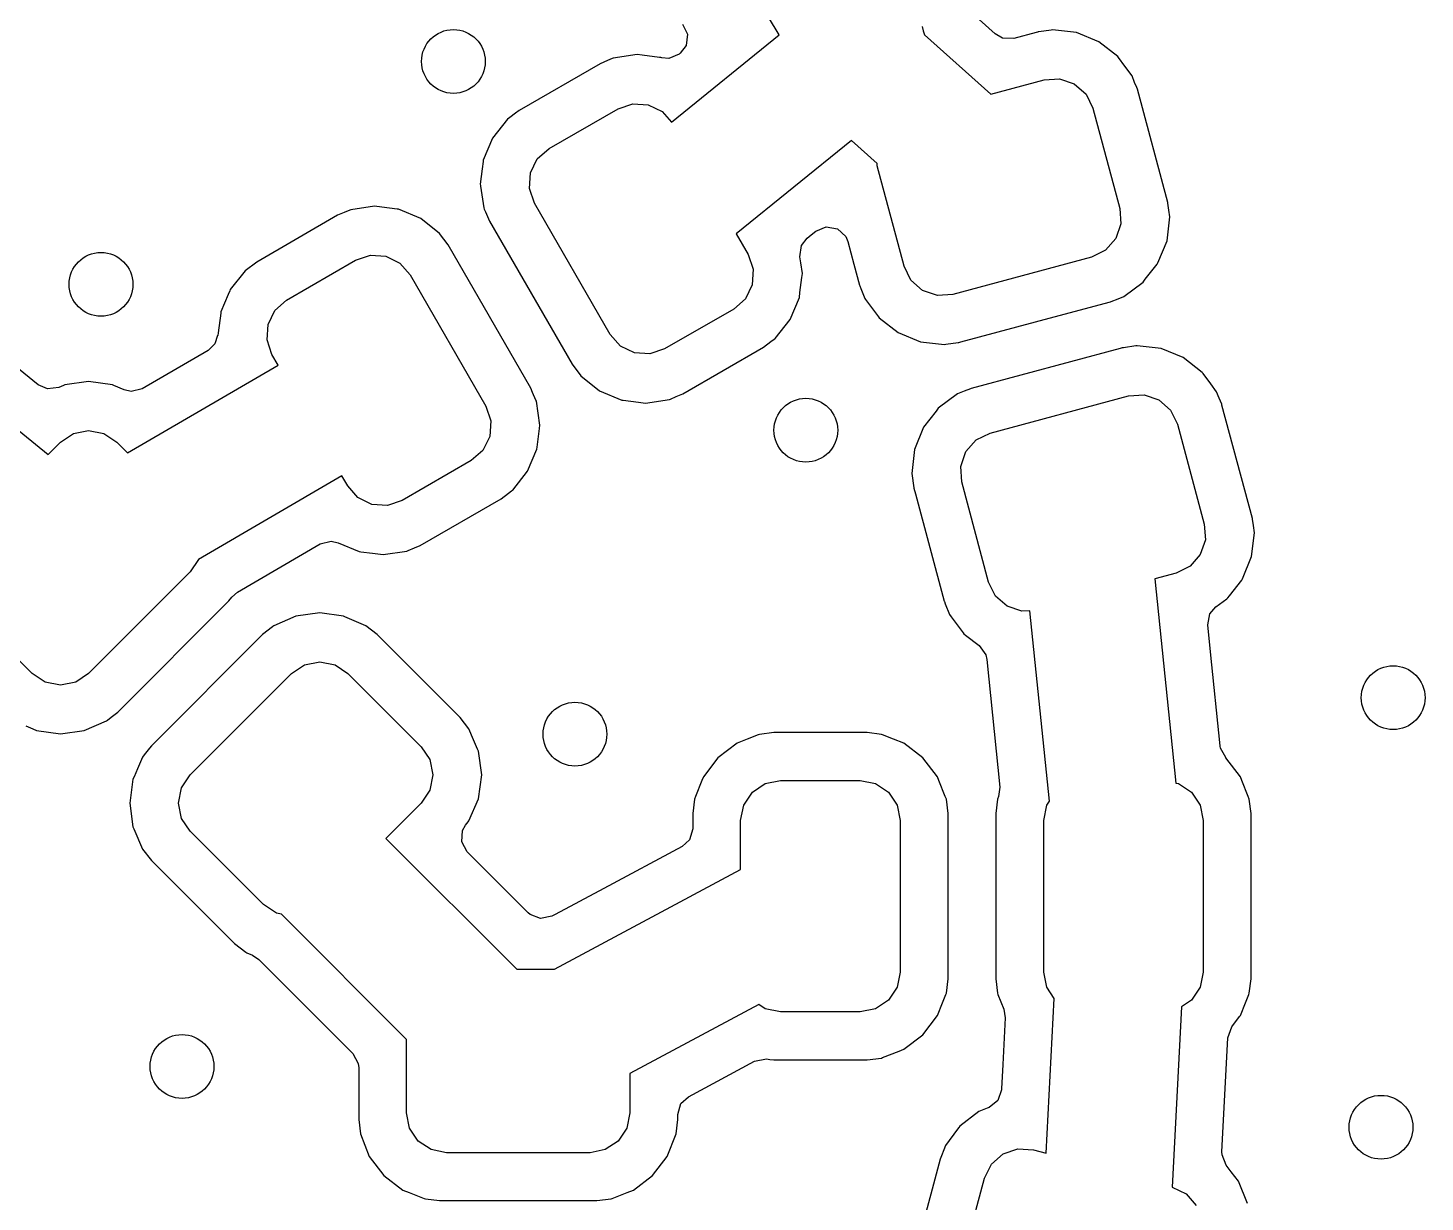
# Model space of a CAD drawing. Extents: x 4.14 to 7.68, y -5.31 to -1.77.
# Drawn here: x 5.882 to 6.2269, y -2.8705 to -2.5807 of the extents above; entities that cross this region are included whole.
import ezdxf

# ---------------------------------------------------------------- set-up
doc = ezdxf.new("R2010")
doc.units = 0
doc.header["$MEASUREMENT"] = 0
doc.layers.add('BLACK', color=7, linetype='CONTINUOUS')

msp = doc.modelspace()

# ---------------------------------------------------------------- linework, layer by layer
at = {"layer": 'BLACK', "linetype": 'CONTINUOUS'}
for p, q in [((6.06744, -2.5824), (6.05925, -2.56883)), ((6.12078, -2.58221), (6.11443, -2.57649)), ((6.04352, -2.57976), (6.04477, -2.58226)), ((6.04084, -2.60398), (6.06744, -2.5824)), ((6.04477, -2.58226), (6.04446, -2.58504)), ((6.1027, -2.58034), (6.10293, -2.58141)), ((6.10293, -2.58141), (6.10333, -2.58242)), ((6.10333, -2.58242), (6.11964, -2.5971)), ((6.12259, -2.58324), (6.12078, -2.58221)), ((6.12538, -2.58331), (6.12259, -2.58324)), ((6.13085, -2.58185), (6.12538, -2.58331)), ((6.13123, -2.58174), (6.13085, -2.58185)), ((6.13137, -2.58171), (6.13123, -2.58174)), ((6.13152, -2.58168), (6.13137, -2.58171)), ((6.13458, -2.58125), (6.13152, -2.58168)), ((6.13152, -2.58168), (6.13152, -2.58168)), ((6.1349, -2.5812), (6.13458, -2.58125)), ((6.1408, -2.58189), (6.1349, -2.5812)), ((6.1463, -2.58413), (6.1408, -2.58189)), ((6.04446, -2.58504), (6.04301, -2.58699)), ((6.15099, -2.58777), (6.1463, -2.58413)), ((6.02319, -2.58957), (6.00322, -2.6011)), ((6.02507, -2.58877), (6.02319, -2.58957)), ((6.02617, -2.5883), (6.02507, -2.58877)), ((6.02646, -2.58817), (6.02617, -2.5883)), ((6.02617, -2.5883), (6.02617, -2.5883)), ((6.03234, -2.58731), (6.02646, -2.58817)), ((6.0336, -2.58747), (6.03234, -2.58731)), ((6.03789, -2.58801), (6.0336, -2.58747)), ((6.03823, -2.58805), (6.03789, -2.58801)), ((6.03789, -2.58801), (6.03789, -2.58801)), ((6.03843, -2.58814), (6.03823, -2.58805)), ((6.04018, -2.58827), (6.03843, -2.58814)), ((6.04275, -2.58719), (6.04018, -2.58827)), ((6.04284, -2.58712), (6.04275, -2.58719)), ((6.04301, -2.58699), (6.04284, -2.58712)), ((6.15119, -2.58804), (6.15099, -2.58777)), ((6.15279, -2.59019), (6.15119, -2.58804)), ((6.15119, -2.58804), (6.15119, -2.58804)), ((6.15453, -2.59254), (6.15279, -2.59019)), ((6.11964, -2.5971), (6.13281, -2.59357)), ((6.13281, -2.59357), (6.13664, -2.59332)), ((6.13664, -2.59332), (6.14028, -2.59455)), ((6.15518, -2.59416), (6.15453, -2.59254)), ((6.14028, -2.59455), (6.14317, -2.59708)), ((6.14317, -2.59708), (6.14486, -2.60053)), ((6.15568, -2.59539), (6.15518, -2.59416)), ((6.15586, -2.59584), (6.15568, -2.59539)), ((6.16335, -2.62381), (6.15586, -2.59584)), ((6.02764, -2.60066), (6.03128, -2.59942)), ((6.03128, -2.59942), (6.03511, -2.59968)), ((6.03511, -2.59968), (6.03856, -2.60137)), ((6.14486, -2.60053), (6.15149, -2.62525)), ((6.00037, -2.60324), (5.99669, -2.60789)), ((6.00094, -2.60281), (6.00037, -2.60324)), ((6.00232, -2.60177), (6.00094, -2.60281)), ((6.00322, -2.6011), (6.00232, -2.60177)), ((6.0106, -2.6105), (6.02764, -2.60066)), ((6.03856, -2.60137), (6.04084, -2.60398)), ((5.99669, -2.60789), (5.99438, -2.61336)), ((6.00771, -2.61303), (6.0106, -2.6105)), ((6.08524, -2.60851), (6.05684, -2.63155)), ((6.09159, -2.61422), (6.08524, -2.60851)), ((5.99434, -2.6137), (5.99412, -2.61548)), ((5.99438, -2.61336), (5.99434, -2.6137)), ((5.99434, -2.6137), (5.99434, -2.6137)), ((6.00601, -2.61648), (6.00771, -2.61303)), ((6.09162, -2.61479), (6.09159, -2.61422)), ((5.99412, -2.61548), (5.99364, -2.61925)), ((6.00576, -2.62031), (6.00601, -2.61648)), ((6.09825, -2.63951), (6.09162, -2.61479)), ((5.99364, -2.61925), (5.99369, -2.61959)), ((5.99369, -2.61959), (5.99372, -2.61979)), ((5.99372, -2.61979), (5.99451, -2.62513)), ((6.00699, -2.62395), (6.00576, -2.62031)), ((5.96755, -2.62471), (5.96168, -2.62558)), ((5.96934, -2.62493), (5.96755, -2.62471)), ((6.02569, -2.65634), (6.00699, -2.62395)), ((6.16337, -2.62396), (6.16335, -2.62381)), ((6.16362, -2.6257), (6.16337, -2.62396)), ((6.16337, -2.62396), (6.16337, -2.62396)), ((5.9584, -2.62697), (5.93844, -2.6385)), ((5.96, -2.62629), (5.9584, -2.62697)), ((5.96139, -2.6257), (5.96, -2.62629)), ((5.96168, -2.62558), (5.96139, -2.6257)), ((5.96139, -2.6257), (5.96139, -2.6257)), ((5.97311, -2.62541), (5.96934, -2.62493)), ((5.97344, -2.62545), (5.97311, -2.62541)), ((5.97311, -2.62541), (5.97311, -2.62541)), ((5.97892, -2.62775), (5.97344, -2.62545)), ((5.98357, -2.63144), (5.97892, -2.62775)), ((5.99451, -2.62513), (5.99463, -2.62542)), ((5.99463, -2.62542), (5.99463, -2.62542)), ((5.99463, -2.62542), (5.99491, -2.62608)), ((5.99491, -2.62608), (5.9959, -2.6284)), ((6.15149, -2.62525), (6.15174, -2.62908)), ((6.16317, -2.63324), (6.16385, -2.62734)), ((6.16385, -2.62734), (6.16362, -2.6257)), ((5.98571, -2.63429), (5.98357, -2.63144)), ((5.9959, -2.6284), (6.01629, -2.66371)), ((6.05684, -2.63155), (6.05979, -2.63665)), ((6.0753, -2.63181), (6.07646, -2.63088)), ((6.07646, -2.63088), (6.07904, -2.6298)), ((6.07904, -2.6298), (6.08179, -2.63029)), ((6.08179, -2.63029), (6.08384, -2.63218)), ((6.15174, -2.62908), (6.1505, -2.63272)), ((6.0061, -2.6696), (5.98571, -2.63429)), ((6.07253, -2.63719), (6.07292, -2.63443)), ((6.07292, -2.63443), (6.07431, -2.63262)), ((6.07431, -2.63262), (6.0753, -2.63181)), ((6.08384, -2.63218), (6.08437, -2.63344)), ((6.08437, -2.63344), (6.08586, -2.639)), ((6.1505, -2.63272), (6.14797, -2.6356)), ((6.16093, -2.63873), (6.16317, -2.63324)), ((5.93844, -2.6385), (5.93559, -2.64064)), ((5.94581, -2.6479), (5.96286, -2.63806)), ((5.96286, -2.63806), (5.9665, -2.63683)), ((5.9665, -2.63683), (5.97033, -2.63708)), ((5.97033, -2.63708), (5.97377, -2.63878)), ((6.05979, -2.63665), (6.06102, -2.64029)), ((6.07274, -2.63866), (6.07253, -2.63719)), ((6.14453, -2.6373), (6.1103, -2.64647)), ((6.14797, -2.6356), (6.14453, -2.6373)), ((5.93559, -2.64064), (5.9319, -2.64529)), ((5.97377, -2.63878), (5.97631, -2.64166)), ((5.97631, -2.64166), (5.99501, -2.67405)), ((6.06102, -2.64029), (6.06077, -2.64412)), ((6.07314, -2.64134), (6.07274, -2.63866)), ((6.07301, -2.64235), (6.07314, -2.64134)), ((6.08586, -2.639), (6.08726, -2.6442)), ((6.09995, -2.64296), (6.09825, -2.63951)), ((6.15781, -2.64276), (6.16072, -2.639)), ((6.16072, -2.639), (6.16093, -2.63873)), ((5.9319, -2.64529), (5.93177, -2.6456)), ((6.06077, -2.64412), (6.05907, -2.64757)), ((6.07255, -2.646), (6.07301, -2.64235)), ((6.08726, -2.6442), (6.08731, -2.64434)), ((6.08731, -2.64434), (6.08731, -2.64434)), ((6.08731, -2.64434), (6.08758, -2.645)), ((6.08758, -2.645), (6.08858, -2.6475)), ((6.10283, -2.64549), (6.09995, -2.64296)), ((6.15252, -2.64697), (6.15729, -2.64343)), ((6.15729, -2.64343), (6.15781, -2.64276)), ((5.93138, -2.64653), (5.9296, -2.65076)), ((5.93177, -2.6456), (5.93138, -2.64653)), ((5.94293, -2.65043), (5.94581, -2.6479)), ((6.05907, -2.64757), (6.05619, -2.6501)), ((6.0701, -2.65271), (6.0724, -2.64724)), ((6.0724, -2.64724), (6.07255, -2.646)), ((6.08858, -2.6475), (6.08877, -2.64776)), ((6.08877, -2.64776), (6.09192, -2.652)), ((6.10647, -2.64672), (6.10283, -2.64549)), ((6.1103, -2.64647), (6.10647, -2.64672)), ((6.13529, -2.65203), (6.14922, -2.64829)), ((6.14922, -2.64829), (6.14935, -2.64824)), ((6.14935, -2.64824), (6.14936, -2.64824)), ((6.14936, -2.64824), (6.15109, -2.64754)), ((6.15109, -2.64754), (6.15252, -2.64697)), ((5.92956, -2.6511), (5.92894, -2.65598)), ((5.9296, -2.65076), (5.92956, -2.6511)), ((5.92956, -2.6511), (5.92956, -2.6511)), ((5.94123, -2.65388), (5.94293, -2.65043)), ((6.05619, -2.6501), (6.03914, -2.65994)), ((6.09192, -2.652), (6.09192, -2.652)), ((6.09192, -2.652), (6.09212, -2.65227)), ((6.09212, -2.65227), (6.09682, -2.65591)), ((6.11227, -2.65819), (6.13529, -2.65203)), ((5.94098, -2.65771), (5.94123, -2.65388)), ((6.06641, -2.65736), (6.0701, -2.65271)), ((5.92814, -2.6587), (5.92643, -2.66035)), ((5.92872, -2.65664), (5.92814, -2.6587)), ((5.92886, -2.65666), (5.92872, -2.65664)), ((5.92894, -2.65598), (5.92886, -2.65666)), ((5.94221, -2.66135), (5.94098, -2.65771)), ((6.02823, -2.65922), (6.02569, -2.65634)), ((6.03167, -2.66092), (6.02823, -2.65922)), ((6.06356, -2.6595), (6.06539, -2.65813)), ((6.06539, -2.65813), (6.06615, -2.65755)), ((6.06615, -2.65755), (6.06641, -2.65736)), ((6.06615, -2.65755), (6.06615, -2.65755)), ((6.09682, -2.65591), (6.10231, -2.65816)), ((6.10231, -2.65816), (6.10821, -2.65884)), ((6.10821, -2.65884), (6.10853, -2.65879)), ((6.10853, -2.65879), (6.11159, -2.65836)), ((6.11159, -2.65836), (6.11174, -2.65834)), ((6.11159, -2.65836), (6.11159, -2.65836)), ((6.11174, -2.65834), (6.11227, -2.65819)), ((6.15547, -2.65921), (6.15241, -2.65964)), ((6.15579, -2.65916), (6.15547, -2.65921)), ((6.16169, -2.65984), (6.15579, -2.65916)), ((5.8845, -2.66876), (5.87653, -2.66232)), ((5.92643, -2.66035), (5.91019, -2.66981)), ((5.94372, -2.66397), (5.94221, -2.66135)), ((6.0355, -2.66117), (6.03167, -2.66092)), ((6.03914, -2.65994), (6.0355, -2.66117)), ((6.0436, -2.67103), (6.06356, -2.6595)), ((6.15159, -2.65984), (6.11478, -2.66971)), ((6.15212, -2.6597), (6.15159, -2.65984)), ((6.15226, -2.65966), (6.15212, -2.6597)), ((6.15212, -2.6597), (6.15212, -2.6597)), ((6.15241, -2.65964), (6.15226, -2.65966)), ((6.15241, -2.65964), (6.15241, -2.65964)), ((6.16718, -2.66209), (6.16169, -2.65984)), ((6.17188, -2.66573), (6.16718, -2.66209)), ((5.90658, -2.6856), (5.94372, -2.66397)), ((6.01629, -2.66371), (6.01843, -2.66656)), ((6.17208, -2.666), (6.17188, -2.66573)), ((6.17398, -2.66856), (6.17208, -2.666)), ((6.17208, -2.666), (6.17208, -2.666)), ((5.88681, -2.6698), (5.8845, -2.66876)), ((5.88959, -2.66946), (5.88681, -2.6698)), ((5.89075, -2.66895), (5.88959, -2.66946)), ((5.89106, -2.66882), (5.89075, -2.66895)), ((5.89075, -2.66895), (5.89075, -2.66895)), ((5.89695, -2.66801), (5.89106, -2.66882)), ((5.90283, -2.66882), (5.89695, -2.66801)), ((5.90314, -2.66895), (5.90283, -2.66882)), ((5.90573, -2.67007), (5.90314, -2.66895)), ((5.90314, -2.66895), (5.90314, -2.66895)), ((6.00655, -2.67066), (6.0061, -2.6696)), ((6.01843, -2.66656), (6.02308, -2.67025)), ((6.17542, -2.6705), (6.17398, -2.66856)), ((5.8669, -2.66975), (5.88696, -2.68596)), ((5.90748, -2.67048), (5.90573, -2.67007)), ((5.91019, -2.66981), (5.90748, -2.67048)), ((6.00737, -2.67258), (6.00655, -2.67066)), ((6.00749, -2.67287), (6.00737, -2.67258)), ((6.00737, -2.67258), (6.00737, -2.67258)), ((6.00836, -2.67875), (6.00749, -2.67287)), ((6.02308, -2.67025), (6.02856, -2.67255)), ((6.02856, -2.67255), (6.02889, -2.67259)), ((6.02889, -2.67259), (6.02889, -2.67259)), ((6.02889, -2.67259), (6.03266, -2.67307)), ((6.03445, -2.67329), (6.04032, -2.67242)), ((6.04032, -2.67242), (6.04061, -2.6723)), ((6.04061, -2.6723), (6.042, -2.67171)), ((6.04061, -2.6723), (6.04061, -2.6723)), ((6.042, -2.67171), (6.0436, -2.67103)), ((6.11148, -2.67103), (6.10671, -2.67457)), ((6.11312, -2.67038), (6.11148, -2.67103)), ((6.11464, -2.66976), (6.11312, -2.67038)), ((6.11465, -2.66976), (6.11464, -2.66976)), ((6.11478, -2.66971), (6.11465, -2.66976)), ((6.11947, -2.6807), (6.1537, -2.67153)), ((6.1537, -2.67153), (6.15753, -2.67128)), ((6.15753, -2.67128), (6.16117, -2.67251)), ((6.16117, -2.67251), (6.16405, -2.67504)), ((6.17607, -2.67212), (6.17542, -2.6705)), ((6.17667, -2.6736), (6.17607, -2.67212)), ((5.99501, -2.67405), (5.99624, -2.67769)), ((6.03266, -2.67307), (6.03445, -2.67329)), ((6.10615, -2.6753), (6.10307, -2.67927)), ((6.10651, -2.67484), (6.10615, -2.6753)), ((6.10671, -2.67457), (6.10651, -2.67484)), ((6.10651, -2.67484), (6.10651, -2.67484)), ((6.16405, -2.67504), (6.16575, -2.67849)), ((6.17674, -2.6738), (6.17667, -2.6736)), ((6.18424, -2.70177), (6.17674, -2.6738)), ((5.99624, -2.67769), (5.99599, -2.68152)), ((6.00767, -2.68419), (6.00825, -2.6796)), ((6.00825, -2.6796), (6.00836, -2.67875)), ((6.10307, -2.67927), (6.10083, -2.68476)), ((6.16575, -2.67849), (6.17238, -2.70321)), ((5.88696, -2.68596), (5.88999, -2.68293)), ((5.88999, -2.68293), (5.89318, -2.6808)), ((5.89318, -2.6808), (5.89695, -2.68005)), ((5.89695, -2.68005), (5.90071, -2.6808)), ((5.90071, -2.6808), (5.9039, -2.68293)), ((5.9039, -2.68293), (5.90658, -2.6856)), ((5.99599, -2.68152), (5.99429, -2.68497)), ((6.1135, -2.68528), (6.11603, -2.6824)), ((6.11603, -2.6824), (6.11947, -2.6807)), ((5.99429, -2.68497), (5.9914, -2.6875)), ((6.00531, -2.69011), (6.00762, -2.68464)), ((6.00762, -2.68464), (6.00767, -2.68419)), ((6.10083, -2.68476), (6.10015, -2.69066)), ((6.11226, -2.68892), (6.1135, -2.68528)), ((5.9914, -2.6875), (5.97436, -2.69734)), ((6.00163, -2.69476), (6.00531, -2.69011)), ((6.11251, -2.69275), (6.11226, -2.68892)), ((5.95947, -2.69125), (5.92405, -2.71188)), ((5.96091, -2.69374), (5.95947, -2.69125)), ((5.96344, -2.69663), (5.96091, -2.69374)), ((6.10015, -2.69066), (6.10065, -2.69419)), ((6.11914, -2.71747), (6.11251, -2.69275)), ((5.96689, -2.69832), (5.96344, -2.69663)), ((5.97881, -2.70843), (5.99878, -2.6969)), ((5.99878, -2.6969), (6.00057, -2.69556)), ((6.00057, -2.69556), (6.00137, -2.69496)), ((6.00137, -2.69496), (6.00163, -2.69476)), ((6.00137, -2.69496), (6.00137, -2.69496)), ((6.10065, -2.69419), (6.10069, -2.69433)), ((6.10069, -2.69433), (6.10069, -2.69433)), ((6.10069, -2.69433), (6.10106, -2.69571)), ((6.10106, -2.69571), (6.10814, -2.72216)), ((5.97072, -2.69858), (5.96689, -2.69832)), ((5.97436, -2.69734), (5.97072, -2.69858)), ((6.17238, -2.70321), (6.17263, -2.70704)), ((6.18426, -2.70192), (6.18424, -2.70177)), ((6.18449, -2.70351), (6.18426, -2.70192)), ((6.18426, -2.70192), (6.18426, -2.70192)), ((6.18474, -2.7053), (6.18449, -2.70351)), ((5.95414, -2.70804), (5.95685, -2.70737)), ((5.95685, -2.70737), (5.95856, -2.70776)), ((6.17263, -2.70704), (6.17139, -2.71067)), ((6.18406, -2.71119), (6.18474, -2.7053)), ((5.93371, -2.71994), (5.95414, -2.70804)), ((5.95856, -2.70776), (5.96377, -2.70995)), ((5.96377, -2.70995), (5.96411, -2.70999)), ((5.96411, -2.70999), (5.96411, -2.70999)), ((5.96411, -2.70999), (5.96706, -2.71036)), ((5.96706, -2.71036), (5.96966, -2.71069)), ((5.96966, -2.71069), (5.97554, -2.70983)), ((5.97554, -2.70983), (5.97583, -2.7097)), ((5.97583, -2.7097), (5.97739, -2.70904)), ((5.97583, -2.7097), (5.97583, -2.7097)), ((5.97739, -2.70904), (5.97881, -2.70843)), ((6.17139, -2.71067), (6.16886, -2.71356)), ((5.92405, -2.71188), (5.922, -2.71495)), ((6.16886, -2.71356), (6.16542, -2.71526)), ((6.18182, -2.71669), (6.18406, -2.71119)), ((5.922, -2.71495), (5.89695, -2.74)), ((6.12083, -2.72092), (6.11914, -2.71747)), ((6.16542, -2.71526), (6.16019, -2.71666)), ((6.16019, -2.71666), (6.16537, -2.76708)), ((6.17859, -2.72085), (6.18161, -2.71696)), ((6.18161, -2.71696), (6.18182, -2.71669)), ((5.93156, -2.72212), (5.9323, -2.72117)), ((5.9323, -2.72117), (5.93371, -2.71994)), ((6.12372, -2.72345), (6.12083, -2.72092)), ((6.17818, -2.72138), (6.17859, -2.72085)), ((5.88303, -2.74), (5.86493, -2.7219)), ((5.90412, -2.74956), (5.93156, -2.72212)), ((6.10814, -2.72216), (6.1082, -2.7223)), ((6.1082, -2.7223), (6.1082, -2.7223)), ((6.1082, -2.7223), (6.10843, -2.72288)), ((6.10843, -2.72288), (6.10947, -2.72546)), ((6.12736, -2.72468), (6.12372, -2.72345)), ((6.12934, -2.72455), (6.12736, -2.72468)), ((6.13416, -2.7715), (6.12934, -2.72455)), ((6.17376, -2.72531), (6.17523, -2.72357)), ((6.17523, -2.72357), (6.1779, -2.72159)), ((6.1779, -2.72159), (6.17818, -2.72138)), ((6.1779, -2.72159), (6.1779, -2.72159)), ((5.94268, -2.72825), (5.94243, -2.72844)), ((5.94813, -2.72589), (5.94268, -2.72825)), ((5.95401, -2.72508), (5.94813, -2.72589)), ((5.9599, -2.72589), (5.95401, -2.72508)), ((5.96021, -2.72602), (5.9599, -2.72589)), ((5.96138, -2.72653), (5.96021, -2.72602)), ((5.96021, -2.72602), (5.96021, -2.72602)), ((5.96535, -2.72825), (5.96138, -2.72653)), ((5.96815, -2.73044), (5.96535, -2.72825)), ((6.10947, -2.72546), (6.10989, -2.72602)), ((6.10989, -2.72602), (6.11281, -2.72996)), ((6.17326, -2.72806), (6.17376, -2.72531)), ((6.17393, -2.73465), (6.17326, -2.72806)), ((5.93988, -2.73044), (5.91244, -2.75788)), ((5.9423, -2.72855), (5.93988, -2.73044)), ((5.94243, -2.72844), (5.9423, -2.72855)), ((5.94243, -2.72844), (5.94243, -2.72844)), ((5.98863, -2.75092), (5.96815, -2.73044)), ((6.11281, -2.72996), (6.11281, -2.72996)), ((6.11281, -2.72996), (6.11301, -2.73023)), ((6.11301, -2.73023), (6.11342, -2.73055)), ((6.11342, -2.73055), (6.11679, -2.73316)), ((6.11679, -2.73316), (6.11842, -2.73542)), ((6.17632, -2.75792), (6.17393, -2.73465)), ((5.94705, -2.74), (5.95025, -2.73787)), ((5.95025, -2.73787), (5.95401, -2.73712)), ((5.95401, -2.73712), (5.95778, -2.73787)), ((5.95778, -2.73787), (5.96097, -2.74)), ((6.11842, -2.73542), (6.11868, -2.73657)), ((6.11868, -2.73657), (6.12191, -2.76805)), ((5.88622, -2.74213), (5.88303, -2.74)), ((5.89695, -2.74), (5.89375, -2.74213)), ((5.922, -2.76505), (5.94705, -2.74)), ((5.96097, -2.74), (5.97907, -2.7581)), ((5.88999, -2.74288), (5.88622, -2.74213)), ((5.89375, -2.74213), (5.88999, -2.74288)), ((5.89587, -2.75411), (5.90132, -2.75175)), ((5.90132, -2.75175), (5.90157, -2.75156)), ((5.90157, -2.75156), (5.90252, -2.75081)), ((5.90252, -2.75081), (5.90412, -2.74956)), ((5.99082, -2.75372), (5.98863, -2.75092)), ((5.88141, -2.75294), (5.8832, -2.75372)), ((5.8832, -2.75372), (5.8841, -2.75411)), ((5.8841, -2.75411), (5.88999, -2.75492)), ((5.88999, -2.75492), (5.89587, -2.75411)), ((5.99199, -2.75642), (5.99082, -2.75372)), ((6.06224, -2.75517), (6.05952, -2.75625)), ((6.06254, -2.75505), (6.06224, -2.75517)), ((6.06224, -2.75517), (6.06224, -2.75517)), ((6.06607, -2.75463), (6.06254, -2.75505)), ((6.08912, -2.75463), (6.06607, -2.75463)), ((6.09266, -2.75505), (6.08912, -2.75463)), ((6.09296, -2.75517), (6.09266, -2.75505)), ((6.09568, -2.75625), (6.09296, -2.75517)), ((6.09296, -2.75517), (6.09296, -2.75517)), ((5.91198, -2.75848), (5.91068, -2.76012)), ((5.91244, -2.75788), (5.91198, -2.75848)), ((5.97907, -2.7581), (5.9812, -2.76129)), ((5.99298, -2.75871), (5.99199, -2.75642)), ((5.99318, -2.75917), (5.99298, -2.75871)), ((5.99399, -2.76505), (5.99318, -2.75917)), ((6.05702, -2.75724), (6.05229, -2.76083)), ((6.05952, -2.75625), (6.05702, -2.75724)), ((6.09818, -2.75724), (6.09568, -2.75625)), ((6.10291, -2.76083), (6.09818, -2.75724)), ((6.17632, -2.75793), (6.17632, -2.75792)), ((6.17641, -2.75848), (6.17632, -2.75793)), ((6.17768, -2.7608), (6.17641, -2.75848)), ((5.91025, -2.76068), (5.90901, -2.76353)), ((5.91068, -2.76012), (5.91025, -2.76068)), ((5.9812, -2.76129), (5.98195, -2.76505)), ((6.05229, -2.76083), (6.0487, -2.76556)), ((6.1065, -2.76556), (6.10291, -2.76083)), ((6.17771, -2.76083), (6.17768, -2.7608)), ((6.1813, -2.76556), (6.17771, -2.76083)), ((5.90789, -2.76613), (5.90708, -2.77201)), ((5.90815, -2.76553), (5.90789, -2.76613)), ((5.90901, -2.76353), (5.90815, -2.76553)), ((5.91987, -2.76825), (5.922, -2.76505)), ((5.98195, -2.76505), (5.9812, -2.76882)), ((5.99318, -2.77094), (5.99399, -2.76505)), ((6.0487, -2.76556), (6.04834, -2.76647)), ((6.10686, -2.76647), (6.1065, -2.76556)), ((6.18166, -2.76647), (6.1813, -2.76556)), ((5.91912, -2.77201), (5.91987, -2.76825)), ((5.9812, -2.76882), (5.97907, -2.77201)), ((6.04834, -2.76647), (6.0468, -2.77035)), ((6.05866, -2.77253), (6.0608, -2.76934)), ((6.0608, -2.76934), (6.06399, -2.76721)), ((6.06399, -2.76721), (6.06776, -2.76646)), ((6.06776, -2.76646), (6.08744, -2.76646)), ((6.08744, -2.76646), (6.09121, -2.76721)), ((6.09121, -2.76721), (6.0944, -2.76934)), ((6.0944, -2.76934), (6.09653, -2.77253)), ((6.1084, -2.77035), (6.10686, -2.76647)), ((6.12191, -2.76805), (6.12159, -2.77038)), ((6.16537, -2.76708), (6.16601, -2.76721)), ((6.16601, -2.76721), (6.1692, -2.76934)), ((6.1692, -2.76934), (6.17134, -2.77253)), ((6.1832, -2.77035), (6.18166, -2.76647)), ((5.90708, -2.77201), (5.90789, -2.7779)), ((5.91987, -2.77578), (5.91912, -2.77201)), ((5.97907, -2.77201), (5.97035, -2.78073)), ((5.99082, -2.77639), (5.99318, -2.77094)), ((6.04651, -2.77108), (6.04608, -2.77462)), ((6.0468, -2.77035), (6.04651, -2.77108)), ((6.05791, -2.7763), (6.05866, -2.77253)), ((6.09653, -2.77253), (6.09728, -2.7763)), ((6.10869, -2.77108), (6.1084, -2.77035)), ((6.10911, -2.77462), (6.10869, -2.77108)), ((6.12131, -2.77108), (6.12089, -2.77462)), ((6.12159, -2.77038), (6.12131, -2.77108)), ((6.13272, -2.7763), (6.13347, -2.77253)), ((6.13347, -2.77253), (6.13416, -2.7715)), ((6.17134, -2.77253), (6.17209, -2.7763)), ((6.18349, -2.77108), (6.1832, -2.77035)), ((6.18392, -2.77462), (6.18349, -2.77108)), ((5.922, -2.77897), (5.91987, -2.77578)), ((5.99063, -2.77664), (5.99082, -2.77639)), ((6.04608, -2.77462), (6.04608, -2.77836)), ((6.05791, -2.78843), (6.05791, -2.7763)), ((6.09728, -2.7763), (6.09728, -2.8137)), ((6.10911, -2.81538), (6.10911, -2.77462)), ((6.12089, -2.77462), (6.12089, -2.81538)), ((6.13272, -2.8137), (6.13272, -2.7763)), ((6.17209, -2.7763), (6.17209, -2.8137)), ((6.18392, -2.81538), (6.18392, -2.77462)), ((5.90789, -2.7779), (5.90802, -2.77821)), ((5.90802, -2.77821), (5.90802, -2.77821)), ((5.90802, -2.77821), (5.90809, -2.77836)), ((5.90809, -2.77836), (5.91025, -2.78335)), ((5.9401, -2.79707), (5.922, -2.77897)), ((5.98904, -2.78157), (5.98924, -2.77878)), ((5.98924, -2.77878), (5.98999, -2.77746)), ((5.98999, -2.77746), (5.99063, -2.77664)), ((5.99063, -2.77664), (5.99063, -2.77664)), ((6.04608, -2.77836), (6.0453, -2.78104)), ((5.91025, -2.78335), (5.91244, -2.78615)), ((5.97035, -2.78073), (6.00263, -2.81301)), ((5.99038, -2.78402), (5.98904, -2.78157)), ((6.04346, -2.78274), (6.02417, -2.79305)), ((6.0453, -2.78104), (6.04346, -2.78274)), ((5.91244, -2.78615), (5.93292, -2.80663)), ((6.00543, -2.79908), (5.99038, -2.78402)), ((6.01194, -2.81301), (6.05791, -2.78843)), ((6.02417, -2.79305), (6.01208, -2.79951)), ((5.94329, -2.7992), (5.9401, -2.79707)), ((5.94453, -2.79945), (5.94329, -2.7992)), ((5.97544, -2.83036), (5.94453, -2.79945)), ((6.00593, -2.79951), (6.00543, -2.79908)), ((6.00854, -2.80051), (6.00593, -2.79951)), ((6.01128, -2.79994), (6.00854, -2.80051)), ((6.01208, -2.79951), (6.01128, -2.79994)), ((5.93292, -2.80663), (5.93572, -2.80882)), ((5.93572, -2.80882), (5.93601, -2.80895)), ((5.93601, -2.80895), (5.93601, -2.80895)), ((5.93601, -2.80895), (5.93741, -2.80956)), ((5.93741, -2.80956), (5.93895, -2.8106)), ((5.93895, -2.8106), (5.96216, -2.83381)), ((6.00263, -2.81301), (6.01194, -2.81301)), ((6.09728, -2.8137), (6.09653, -2.81747)), ((6.13347, -2.81747), (6.13272, -2.8137)), ((6.17209, -2.8137), (6.17134, -2.81747)), ((6.09653, -2.81747), (6.0944, -2.82066)), ((6.10869, -2.81892), (6.10911, -2.81538)), ((6.12089, -2.81538), (6.12131, -2.81892)), ((6.13532, -2.82025), (6.13347, -2.81747)), ((6.17134, -2.81747), (6.1692, -2.82066)), ((6.18349, -2.81892), (6.18392, -2.81538)), ((6.0944, -2.82066), (6.09121, -2.82279)), ((6.1065, -2.82444), (6.10774, -2.82131)), ((6.10774, -2.82131), (6.10857, -2.81922)), ((6.10857, -2.81922), (6.10869, -2.81892)), ((6.10857, -2.81922), (6.10857, -2.81922)), ((6.12131, -2.81892), (6.12143, -2.81922)), ((6.12143, -2.81922), (6.12289, -2.8229)), ((6.13334, -2.85841), (6.13532, -2.82025)), ((6.1692, -2.82066), (6.16675, -2.8223)), ((6.1813, -2.82444), (6.18254, -2.82131)), ((6.18254, -2.82131), (6.18337, -2.81922)), ((6.18337, -2.81922), (6.18349, -2.81892)), ((6.18337, -2.81922), (6.18337, -2.81922)), ((6.06241, -2.82174), (6.03056, -2.83877)), ((6.06399, -2.82279), (6.06241, -2.82174)), ((6.06776, -2.82354), (6.06399, -2.82279)), ((6.08744, -2.82354), (6.06776, -2.82354)), ((6.09121, -2.82279), (6.08744, -2.82354)), ((6.10291, -2.82917), (6.1065, -2.82444)), ((6.12289, -2.8229), (6.12323, -2.82498)), ((6.16675, -2.8223), (6.16445, -2.86675)), ((6.17921, -2.8272), (6.1811, -2.82471)), ((6.1811, -2.82471), (6.1813, -2.82444)), ((6.12323, -2.82498), (6.12263, -2.83649)), ((6.1782, -2.82995), (6.17921, -2.8272)), ((5.97544, -2.84844), (5.97544, -2.83036)), ((6.09818, -2.83276), (6.10291, -2.82917)), ((6.17674, -2.85809), (6.1782, -2.82995)), ((5.96216, -2.83381), (5.9635, -2.83626)), ((6.06137, -2.83571), (6.0643, -2.83516)), ((6.0643, -2.83516), (6.06511, -2.83526)), ((6.08912, -2.83537), (6.09266, -2.83495)), ((6.09266, -2.83495), (6.09296, -2.83483)), ((6.09296, -2.83483), (6.09703, -2.83321)), ((6.09296, -2.83483), (6.09296, -2.83483)), ((6.09703, -2.83321), (6.09818, -2.83276)), ((5.9635, -2.83626), (5.96361, -2.83731)), ((5.96361, -2.83731), (5.96361, -2.85012)), ((6.04501, -2.84446), (6.06137, -2.83571)), ((6.06511, -2.83526), (6.06607, -2.83537)), ((6.06607, -2.83537), (6.08912, -2.83537)), ((6.12263, -2.83649), (6.12232, -2.84255)), ((6.03056, -2.83877), (6.03056, -2.84844)), ((6.04318, -2.84615), (6.04501, -2.84446)), ((6.12138, -2.8454), (6.11923, -2.8471)), ((6.12231, -2.84277), (6.12138, -2.8454)), ((6.12232, -2.84255), (6.12231, -2.84277)), ((5.97619, -2.85221), (5.97544, -2.84844)), ((6.03056, -2.84844), (6.02981, -2.85221)), ((6.04239, -2.84883), (6.04318, -2.84615)), ((6.04239, -2.85012), (6.04239, -2.84883)), ((6.1167, -2.84813), (6.11201, -2.85177)), ((6.1188, -2.84727), (6.1167, -2.84813)), ((6.11923, -2.8471), (6.1188, -2.84727)), ((5.96361, -2.85012), (5.96404, -2.85366)), ((5.97832, -2.8554), (5.97619, -2.85221)), ((6.02981, -2.85221), (6.02768, -2.8554)), ((6.04196, -2.85366), (6.04239, -2.85012)), ((6.11181, -2.85204), (6.11147, -2.8525)), ((6.11201, -2.85177), (6.11181, -2.85204)), ((6.11181, -2.85204), (6.11181, -2.85204)), ((5.96404, -2.85366), (5.96622, -2.85918)), ((5.98152, -2.85753), (5.97832, -2.8554)), ((6.02768, -2.8554), (6.02448, -2.85753)), ((6.03978, -2.85918), (6.04196, -2.85366)), ((6.11147, -2.8525), (6.10847, -2.85654)), ((5.96622, -2.85918), (5.96981, -2.86391)), ((5.98528, -2.85828), (5.98152, -2.85753)), ((6.02072, -2.85828), (5.98528, -2.85828)), ((6.02448, -2.85753), (6.02072, -2.85828)), ((6.03619, -2.86391), (6.03978, -2.85918)), ((6.10746, -2.85906), (6.10714, -2.85984)), ((6.10804, -2.85761), (6.10746, -2.85906)), ((6.10847, -2.85654), (6.10804, -2.85761)), ((6.11983, -2.86108), (6.12272, -2.85855)), ((6.12272, -2.85855), (6.12636, -2.85732)), ((6.12636, -2.85732), (6.13019, -2.85757)), ((6.13019, -2.85757), (6.13334, -2.85841)), ((6.17675, -2.85879), (6.17674, -2.85809)), ((6.17778, -2.86139), (6.17675, -2.85879)), ((6.10714, -2.85984), (6.09965, -2.88781)), ((6.11814, -2.86453), (6.11983, -2.86108)), ((6.17903, -2.86301), (6.17778, -2.86139)), ((5.96981, -2.86391), (5.97454, -2.8675)), ((6.03146, -2.8675), (6.03619, -2.86391)), ((6.11151, -2.88925), (6.11814, -2.86453)), ((6.18082, -2.86531), (6.17903, -2.86301)), ((6.18306, -2.87081), (6.18082, -2.86531)), ((5.97454, -2.8675), (5.9761, -2.86812)), ((5.9761, -2.86812), (5.97977, -2.86957)), ((5.97977, -2.86957), (5.97977, -2.86957)), ((5.97977, -2.86957), (5.98007, -2.86969)), ((6.02593, -2.86969), (6.02623, -2.86957)), ((6.02623, -2.86957), (6.0299, -2.86812)), ((6.02623, -2.86957), (6.02623, -2.86957)), ((6.0299, -2.86812), (6.03146, -2.8675)), ((6.16445, -2.86675), (6.16786, -2.86844)), ((6.16786, -2.86844), (6.17039, -2.87133)), ((5.98007, -2.86969), (5.9836, -2.87011)), ((5.9836, -2.87011), (6.0224, -2.87011)), ((6.0224, -2.87011), (6.02593, -2.86969))]:
    msp.add_line(p, q, dxfattribs=at)
at = {"layer": 'BLACK'}
for centre in [(5.987, -2.589), (5.9, -2.644), (6.074, -2.68), (6.219, -2.746), (6.017, -2.755), (5.92, -2.837), (6.216, -2.852)]:
    msp.add_circle(centre, 0.00787, dxfattribs=at)

doc.saveas('drawing.dxf')
